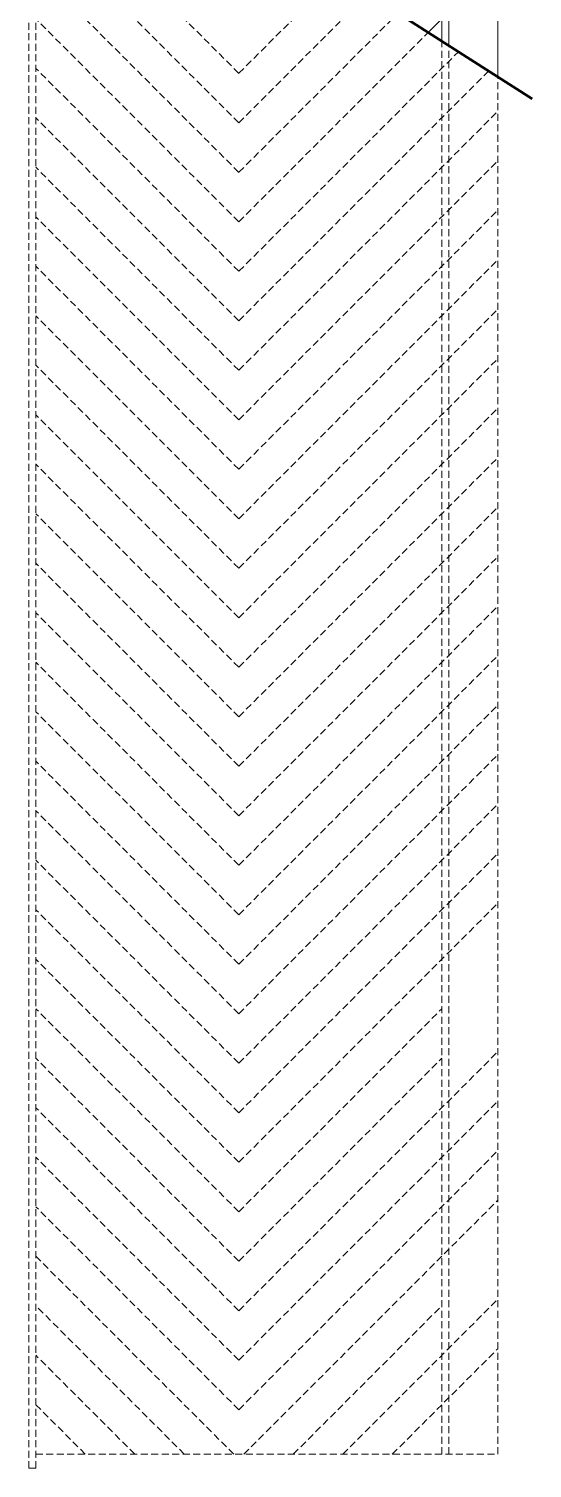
# Model space of a CAD drawing. Header units: millimetres. Extents: x -3092162 to 4513894, y -12317808 to 1849994.
# Drawn here: x -376159 to -372564, y -5856881 to -5846599 of the extents above; entities that cross this region are included whole.
import ezdxf

# ---------------------------------------------------------------- set-up
doc = ezdxf.new("R2010")
doc.units = ezdxf.units.MM
doc.header["$LTSCALE"] = 2
doc.header["$MEASUREMENT"] = 0
doc.linetypes.add('DASHED2', pattern=[0.375, 0.25, -0.125])
doc.layers.add('DOT', color=7, linetype='DASHED2', lineweight=0, true_color=0x89067c)
doc.layers.add('RAMP', color=253, linetype='Continuous', lineweight=9)

msp = doc.modelspace()

# ---------------------------------------------------------------- linework, layer by layer
at = {"layer": 'DOT', "ltscale": 100}
for p, q in [((-376159.3, -5856881.2), (-376159.3, -5844802.8)), ((-376109.3, -5856881.2), (-376109.3, -5844834.7)), ((-374659.3, -5846917.5), (-376109.3, -5845467.5)), ((-374659.3, -5847271), (-376109.3, -5845821)), ((-374659.3, -5847624.6), (-376109.3, -5846174.6)), ((-374659.3, -5846917.2), (-373954, -5846211.9)), ((-374659.3, -5847270.8), (-373738.1, -5846349.6)), ((-374659.3, -5847978.2), (-376109.3, -5846528.2)), ((-374659.3, -5847624.3), (-373522.4, -5846487.4)), ((-374659.3, -5847977.9), (-373306.6, -5846625.2)), ((-373209.3, -5856781.2), (-373209.3, -5846687.4)), ((-373159.3, -5856781.2), (-373159.3, -5846719.3)), ((-374659.3, -5848331.4), (-373090.9, -5846763)), ((-374659.3, -5848331.7), (-376109.3, -5846881.7)), ((-374659.3, -5848685), (-372875.2, -5846900.8)), ((-372809.3, -5856781.2), (-372809.3, -5846942.9)), ((-374659.3, -5848685.3), (-376109.3, -5847235.3)), ((-374659.3, -5849038.5), (-372809.3, -5847188.5)), ((-374659.3, -5849392.1), (-372809.3, -5847542.1)), ((-374659.3, -5849038.8), (-376109.3, -5847588.8)), ((-374659.3, -5849392.4), (-376109.3, -5847942.4)), ((-374659.3, -5849745.6), (-372809.3, -5847895.6)), ((-374659.3, -5850099.2), (-372809.3, -5848249.2)), ((-374659.3, -5849745.9), (-376109.3, -5848295.9)), ((-374659.3, -5850099.5), (-376109.3, -5848649.5)), ((-374659.3, -5850452.8), (-372809.3, -5848602.8)), ((-374659.3, -5850453), (-376109.3, -5849003)), ((-374659.3, -5850806.3), (-372809.3, -5848956.3)), ((-374659.3, -5851159.9), (-372809.3, -5849309.9)), ((-374659.3, -5850806.6), (-376109.3, -5849356.6)), ((-374659.3, -5851160.1), (-376109.3, -5849710.1)), ((-374659.3, -5851513.4), (-372809.3, -5849663.4)), ((-374659.3, -5851867), (-372809.3, -5850017)), ((-374659.3, -5851513.7), (-376109.3, -5850063.7)), ((-374659.3, -5851867.2), (-376109.3, -5850417.2)), ((-374659.3, -5852220.5), (-372809.3, -5850370.5)), ((-374659.3, -5852574.1), (-372809.3, -5850724.1)), ((-374659.3, -5852220.8), (-376109.3, -5850770.8)), ((-374659.3, -5852574.3), (-376109.3, -5851124.3)), ((-374659.3, -5852927.6), (-372809.3, -5851077.6)), ((-374659.3, -5853281.2), (-372809.3, -5851431.2)), ((-374659.3, -5852927.9), (-376109.3, -5851477.9)), ((-374659.3, -5853281.5), (-376109.3, -5851831.5)), ((-374659.3, -5853634.7), (-372809.3, -5851784.7)), ((-374659.3, -5853635), (-376109.3, -5852185)), ((-374659.3, -5853988.3), (-372809.3, -5852138.3)), ((-374659.3, -5854341.8), (-372809.3, -5852491.8)), ((-374659.3, -5853988.6), (-376109.3, -5852538.6)), ((-374659.3, -5854342.1), (-376109.3, -5852892.1)), ((-374659.3, -5854695.4), (-372809.3, -5852845.4)), ((-374659.3, -5854695.7), (-376109.3, -5853245.7)), ((-374659.3, -5855049.2), (-376109.3, -5853599.2)), ((-374659.3, -5855048.9), (-373209.3, -5853598.9)), ((-374659.3, -5855756.1), (-372809.3, -5853906.1)), ((-374659.3, -5855402.8), (-376109.3, -5853952.8)), ((-374659.3, -5855402.5), (-373209.3, -5853952.5)), ((-374659.3, -5855756.3), (-376109.3, -5854306.3)), ((-374659.3, -5856109.6), (-372809.3, -5854259.6)), ((-374659.3, -5856109.9), (-376109.3, -5854659.9)), ((-374659.3, -5856463.2), (-372809.3, -5854613.2)), ((-374623.8, -5856781.2), (-372809.3, -5854966.7)), ((-374659.3, -5856463.4), (-376109.3, -5855013.4)), ((-374695.1, -5856781.2), (-376109.3, -5855367)), ((-373916.7, -5856781.2), (-372809.3, -5855673.8)), ((-375048.7, -5856781.2), (-376109.3, -5855720.5)), ((-374270.3, -5856781.2), (-373209.3, -5855720.3)), ((-375402.2, -5856781.2), (-376109.3, -5856074.1)), ((-373563.1, -5856781.2), (-372809.3, -5856027.4)), ((-375755.8, -5856781.2), (-376109.3, -5856427.6)), ((-376109.3, -5856781.2), (-372809.3, -5856781.2)), ((-376109.3, -5856881.2), (-376159.3, -5856881.2))]:
    msp.add_line(p, q, dxfattribs=at)
at = {"layer": 'RAMP', "ltscale": 100}
for p, q in [((-373209.3, -5846687.4), (-373209.3, -5835206.2)), ((-373159.3, -5846719.3), (-373159.3, -5835206.2)), ((-372809.3, -5835856.2), (-372809.3, -5846942.9)), ((-373306.6, -5846625.2), (-373209.3, -5846527.9))]:
    msp.add_line(p, q, dxfattribs=at)
at = {"layer": 'RAMP', "lineweight": 50, "ltscale": 100}
msp.add_line((-374451.2, -5845894), (-372564.1, -5847099.6), dxfattribs=at)

doc.saveas('drawing.dxf')
